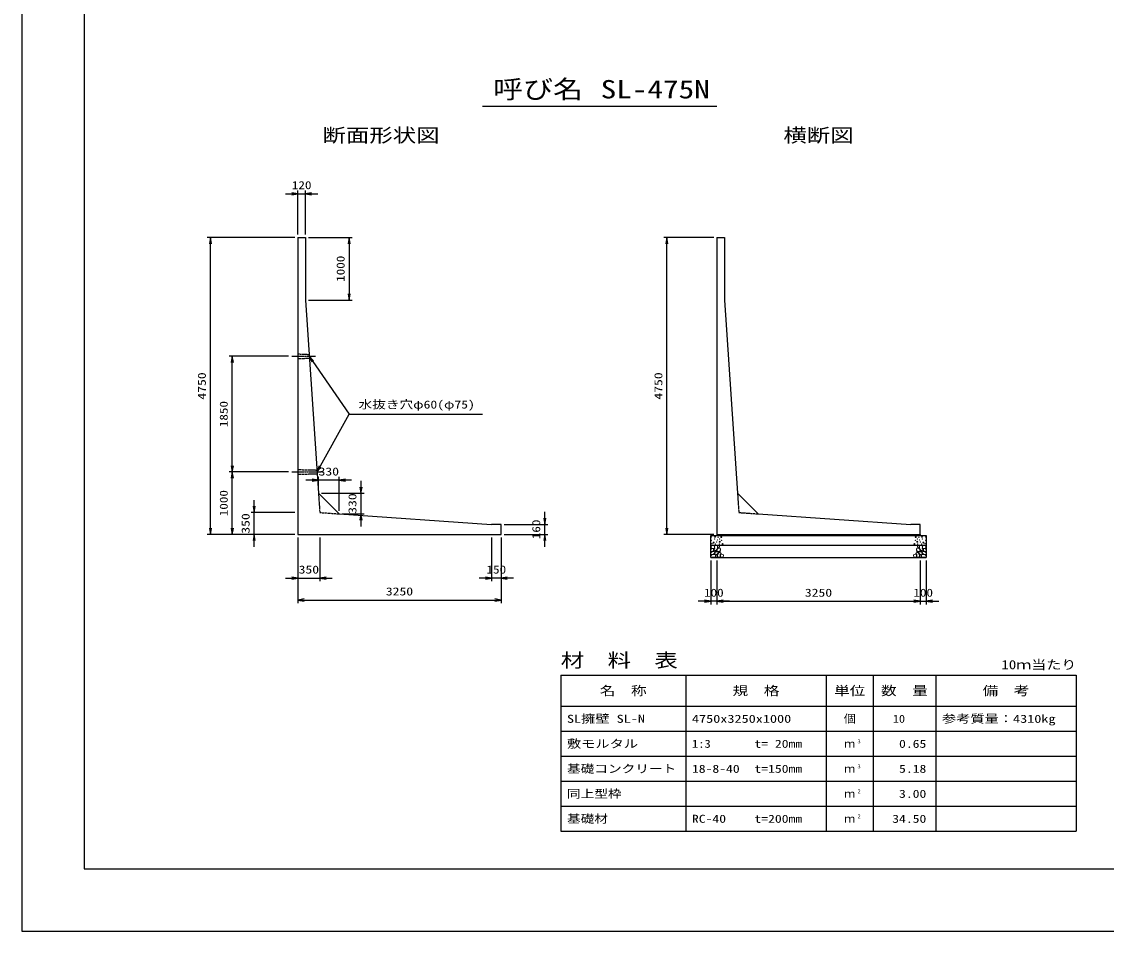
# Model space of a CAD drawing. Units: millimetres at full size. Extents: x 0 to 42050, y 0 to 29700.
# Drawn here: x 0 to 17355, y 0 to 14553 of the extents above; entities that cross this region are included whole.
import ezdxf
from ezdxf.enums import TextEntityAlignment as Align

# ---------------------------------------------------------------- set-up
doc = ezdxf.new("R2010")
doc.units = ezdxf.units.MM
doc.linetypes.add('CHAIN', pattern=[18.5, 12, -1.5, 3.5, -1.5])
doc.linetypes.add('DASHED_SPACED', pattern=[12, 6, -6])
for name, color, linetype, lineweight in [('D-BMK', 2, 'CHAIN', 25), ('D-DCR-HCHn', 4, 'Continuous', 9), ('D-MTR-FRAM', 7, 'Continuous', 25), ('D-MTR-LINE', 7, 'Continuous', 25), ('D-STR-DIM', 7, 'Continuous', 25), ('D-STR-STRn', 1, 'Continuous', 25), ('D-STR-TXT', 7, 'Continuous', 25), ('D-TTL', 2, 'Continuous', 25), ('D-TTL-TXT', 7, 'Continuous', 25)]:
    doc.layers.add(name, color=color, linetype=linetype, lineweight=lineweight)
doc.layers.add('D-MTR', color=7, linetype='Continuous')
doc.layers.add('D-MTR-TXT', color=7, linetype='Continuous')
doc.styles.add('ＭＳ ゴシック', font='')
doc.styles.get('ＭＳ ゴシック').set_extended_font_data('MS Gothic')

# ---------------------------------------------------------------- blocks, each defined once
blk = doc.blocks.new('open_arrow')
at = {"color": 0, "linetype": 'Continuous', "lineweight": -2}
blk.add_lwpolyline([(7.5, 1.25), (0, 0), (7.5, -1.25)], dxfattribs=at)

msp = doc.modelspace()

# ---------------------------------------------------------------- linework, layer by layer
at = {"layer": 'D-BMK'}
for p, q in [((4320, 9200), (4700.882, 9200)), ((4320, 7350), (4826.029, 7350))]:
    msp.add_line(p, q, dxfattribs=at)
at = {"layer": 'D-DCR-HCHn'}
for points in [[(11032.281, 6113.808), (11025.346, 6093.005), (11034.592, 6079.136), (11057.707, 6076.824), (11073.488, 6083.599), (11066.952, 6099.939), (11071.575, 6109.185), (11062.33, 6118.431), (11048.461, 6123.053)], [(11076.155, 6037.009), (11093.277, 6062.692), (11091.137, 6069.112), (11067.594, 6075.533), (11046.192, 6073.393), (11031.21, 6060.551), (11029.07, 6045.57), (11031.21, 6030.588), (11048.332, 6026.308)], [(11076.198, 6171.594), (11055.395, 6176.217), (11036.904, 6166.971), (11034.592, 6146.168), (11039.215, 6129.988), (11062.33, 6123.053), (11078.51, 6123.053), (11085.444, 6134.611), (11085.444, 6160.037)], [(11094.69, 6173.906), (11087.756, 6153.102), (11090.067, 6129.988), (11073.887, 6104.562), (11094.69, 6093.005), (11117.805, 6104.562), (11131.673, 6123.053), (11136.296, 6153.102), (11131.673, 6169.283), (11117.805, 6176.217)], [(11099.313, 6093.005), (11087.756, 6083.759), (11092.379, 6076.824), (11108.559, 6076.824), (11115.493, 6079.136), (11120.116, 6088.382), (11113.182, 6095.316)], [(11133.985, 6118.431), (11122.427, 6090.693), (11131.673, 6079.136), (11159.411, 6079.136), (11170.968, 6083.759), (11182.525, 6099.939), (11182.525, 6113.808), (11170.968, 6132.299), (11157.099, 6134.611)], [(11138.608, 6169.283), (11138.608, 6141.545), (11150.165, 6134.611), (11161.722, 6141.545), (11164.034, 6157.725), (11161.722, 6171.594), (11145.542, 6176.217)], [(11168.185, 6060.551), (11178.886, 6069.112), (11174.606, 6075.533), (11159.624, 6075.533), (11153.204, 6073.393), (11148.923, 6064.832), (11155.344, 6058.411)], [(14366.015, 6118.431), (14377.573, 6090.693), (14368.327, 6079.136), (14340.589, 6079.136), (14329.032, 6083.759), (14317.475, 6099.939), (14317.475, 6113.808), (14329.032, 6132.299), (14342.901, 6134.611)], [(14331.815, 6060.551), (14321.114, 6069.112), (14325.394, 6075.533), (14340.376, 6075.533), (14346.796, 6073.393), (14351.077, 6064.832), (14344.656, 6058.411)], [(14361.392, 6169.283), (14361.392, 6141.545), (14349.835, 6134.611), (14338.278, 6141.545), (14335.966, 6157.725), (14338.278, 6171.594), (14354.458, 6176.217)], [(14405.31, 6173.906), (14412.244, 6153.102), (14409.933, 6129.988), (14426.113, 6104.562), (14405.31, 6093.005), (14382.195, 6104.562), (14368.327, 6123.053), (14363.704, 6153.102), (14368.327, 6169.283), (14382.195, 6176.217)], [(14400.687, 6093.005), (14412.244, 6083.759), (14407.621, 6076.824), (14391.441, 6076.824), (14384.507, 6079.136), (14379.884, 6088.382), (14386.818, 6095.316)], [(14423.845, 6037.009), (14406.723, 6062.692), (14408.863, 6069.112), (14432.406, 6075.533), (14453.808, 6073.393), (14468.79, 6060.551), (14470.93, 6045.57), (14468.79, 6030.588), (14451.668, 6026.308)], [(14423.802, 6171.594), (14444.605, 6176.217), (14463.096, 6166.971), (14465.408, 6146.168), (14460.785, 6129.988), (14437.67, 6123.053), (14421.49, 6123.053), (14414.556, 6134.611), (14414.556, 6160.037)], [(14467.719, 6113.808), (14474.654, 6093.005), (14465.408, 6079.136), (14442.293, 6076.824), (14426.512, 6083.599), (14433.048, 6099.939), (14428.425, 6109.185), (14437.67, 6118.431), (14451.539, 6123.053)], [(11084.716, 5983.503), (11099.698, 5989.924), (11103.978, 6011.326), (11095.417, 6026.308), (11080.435, 6030.588), (11061.173, 6028.448), (11039.771, 6019.887), (11029.07, 6007.045), (11029.07, 5992.064), (11035.49, 5983.503), (11061.173, 5985.643)], [(11136.082, 6037.009), (11146.783, 6062.692), (11138.222, 6073.393), (11112.539, 6073.393), (11101.838, 6069.112), (11091.137, 6054.131), (11091.137, 6041.289), (11101.838, 6024.167), (11114.679, 6022.027)], [(11131.801, 5989.924), (11131.801, 6015.606), (11121.1, 6022.027), (11110.399, 6015.606), (11108.259, 6000.625), (11110.399, 5987.783), (11125.381, 5983.503)], [(11172.466, 5985.643), (11178.886, 6004.905), (11176.746, 6026.308), (11191.728, 6049.85), (11172.466, 6060.551), (11151.063, 6049.85), (11138.222, 6032.728), (11133.941, 6004.905), (11138.222, 5989.924), (11151.063, 5983.503)], [(11189.588, 5987.783), (11208.85, 5983.503), (11225.972, 5992.064), (11228.112, 6011.326), (11223.831, 6026.308), (11202.429, 6032.728), (11187.447, 6032.728), (11181.027, 6022.027), (11181.027, 5998.484)], [(14310.412, 5987.783), (14291.15, 5983.503), (14274.028, 5992.064), (14271.888, 6011.326), (14276.169, 6026.308), (14297.571, 6032.728), (14312.553, 6032.728), (14318.973, 6022.027), (14318.973, 5998.484)], [(14327.534, 5985.643), (14321.114, 6004.905), (14323.254, 6026.308), (14308.272, 6049.85), (14327.534, 6060.551), (14348.937, 6049.85), (14361.778, 6032.728), (14366.059, 6004.905), (14361.778, 5989.924), (14348.937, 5983.503)], [(14363.918, 6037.009), (14353.217, 6062.692), (14361.778, 6073.393), (14387.461, 6073.393), (14398.162, 6069.112), (14408.863, 6054.131), (14408.863, 6041.289), (14398.162, 6024.167), (14385.321, 6022.027)], [(14368.199, 5989.924), (14368.199, 6015.606), (14378.9, 6022.027), (14389.601, 6015.606), (14391.741, 6000.625), (14389.601, 5987.783), (14374.619, 5983.503)], [(14415.284, 5983.503), (14400.302, 5989.924), (14396.022, 6011.326), (14404.583, 6026.308), (14419.565, 6030.588), (14438.827, 6028.448), (14460.229, 6019.887), (14470.93, 6007.045), (14470.93, 5992.064), (14464.51, 5983.503), (14438.827, 5985.643)]]:
    msp.add_lwpolyline(points, close=True, dxfattribs=at)
for centre, radius in [((11035.727, 6307.43), 3), ((11036.869, 6253.919), 3), ((11087.292, 6275.761), 3), ((11093.964, 6311.655), 7.5), ((11132.857, 6262.723), 3), ((11144.403, 6305.014), 3), ((11167.638, 6278.106), 3), ((11193.974, 6307.67), 7.5), ((11201.654, 6255.19), 3), ((14298.346, 6255.19), 3), ((14306.026, 6307.67), 7.5), ((14332.362, 6278.106), 3), ((14355.597, 6305.014), 3), ((14367.143, 6262.723), 3), ((14406.036, 6311.655), 7.5), ((14412.708, 6275.761), 3), ((14463.131, 6253.919), 3), ((14464.273, 6307.43), 3), ((11047.509, 6199.892), 3), ((11071.97, 6219.003), 7.5), ((11098.125, 6195.822), 3), ((11118.9, 6228.648), 3), ((11163.422, 6195.32), 3), ((11170.213, 6232.843), 7.5), ((11215.905, 6195.97), 7.5), ((14284.095, 6195.97), 7.5), ((14329.787, 6232.843), 7.5), ((14336.578, 6195.32), 3), ((14381.1, 6228.648), 3), ((14401.875, 6195.822), 3), ((14428.03, 6219.003), 7.5), ((14452.491, 6199.892), 3)]:
    msp.add_circle(centre, radius, dxfattribs=at)
at = {"layer": 'D-MTR-FRAM'}
for p, q in [((8625, 4100), (16875, 4100)), ((8625, 4100), (8625, 1600)), ((16875, 4100), (16875, 1600)), ((8625, 1600), (16875, 1600))]:
    msp.add_line(p, q, dxfattribs=at)
at = {"layer": 'D-MTR-LINE'}
for p, q in [((10625, 4100), (10625, 1600)), ((12875, 4100), (12875, 1600)), ((13625, 4100), (13625, 1600)), ((14625, 4100), (14625, 1600)), ((8625, 3600), (16875, 3600)), ((8625, 3200), (16875, 3200)), ((8625, 2800), (16875, 2800)), ((8625, 2400), (16875, 2400)), ((8625, 2000), (16875, 2000))]:
    msp.add_line(p, q, dxfattribs=at)
at = {"layer": 'D-STR-DIM'}
for p, q in [((4420, 11150), (4420, 11850)), ((4540, 11150), (4540, 11850)), ((4220, 11800), (4740, 11800)), ((4370, 11100), (2970, 11100)), ((3020, 6350), (3020, 11100)), ((4590, 11100), (5290, 11100)), ((5240, 11100), (5240, 10100)), ((11075, 11100), (10275, 11100)), ((10325, 6350), (10325, 11100)), ((4590, 10100), (5290, 10100)), ((4270, 9200), (3320, 9200)), ((3370, 7350), (3370, 9200)), ((4270, 7350), (3320, 7350)), ((4270, 7350), (3320, 7350)), ((3370, 6350), (3370, 7350)), ((5279.121, 7218.643), (4549.121, 7218.643)), ((4749.121, 7058.643), (4749.121, 7268.643)), ((5079.121, 6728.643), (5079.121, 7268.643)), ((5429.121, 7208.643), (5429.121, 6478.643)), ((4799.121, 7008.643), (5479.121, 7008.643)), ((3720, 6150), (3720, 6900)), ((4370, 6700), (3670, 6700)), ((5129.121, 6678.643), (5479.121, 6678.643)), ((8370, 6150), (8370, 6710)), ((7720, 6510), (8420, 6510)), ((4370, 6350), (2970, 6350)), ((4370, 6350), (3320, 6350)), ((4370, 6350), (3670, 6350)), ((4420, 6300), (4420, 5600)), ((4420, 6300), (4420, 5250)), ((4770, 6300), (4770, 5600)), ((7520, 6300), (7520, 5600)), ((7670, 6300), (7670, 5250)), ((7670, 6300), (7670, 5600)), ((7720, 6350), (8420, 6350)), ((11075, 6350), (10275, 6350)), ((11025, 5930), (11025, 5230)), ((11125, 5930), (11125, 5230)), ((11125, 5930), (11125, 5230)), ((14375, 5930), (14375, 5230)), ((14375, 5930), (14375, 5230)), ((14475, 5930), (14475, 5230)), ((4220, 5650), (4970, 5650)), ((7870, 5650), (7320, 5650)), ((4420, 5300), (7670, 5300)), ((11325, 5280), (10825, 5280)), ((11125, 5280), (14375, 5280)), ((14175, 5280), (14675, 5280))]:
    msp.add_line(p, q, dxfattribs=at)
at = {"layer": 'D-STR-STRn'}
for p, q in [((4420, 11100), (4420, 6350)), ((4420, 11100), (4540, 11100)), ((4540, 11100), (4540, 10100)), ((11125, 11100), (11125, 6350)), ((11125, 11100), (11245, 11100)), ((11245, 11100), (11245, 10100)), ((4540, 10100), (4749.121, 7008.643)), ((11245, 10100), (11454.121, 7008.643)), ((5079.121, 6678.643), (4749.121, 7008.643)), ((11784.121, 6678.643), (11454.121, 7008.643)), ((5079.121, 6678.643), (7520, 6510)), ((11784.121, 6678.643), (14225, 6510)), ((7670, 6510), (7520, 6510)), ((7670, 6350), (7670, 6510)), ((14375, 6510), (14225, 6510)), ((14375, 6350), (14375, 6510)), ((4420, 6350), (7670, 6350)), ((11025, 5980), (11025, 6330)), ((11025, 6330), (14475, 6330)), ((11125, 6350), (14375, 6350)), ((11125, 6350), (11125, 6330)), ((14375, 6350), (14375, 6330)), ((14475, 6330), (14475, 5980)), ((11025, 6180), (14475, 6180)), ((11025, 5980), (14475, 5980))]:
    msp.add_line(p, q, dxfattribs=at)
at = {"layer": 'D-STR-STRn', "linetype": 'DASHED_SPACED'}
for p, q in [((4420, 9237.5), (4598.853, 9230)), ((4420, 9162.5), (4602.912, 9170)), ((4420, 7387.5), (4724, 7380)), ((4420, 7312.5), (4728.059, 7320))]:
    msp.add_line(p, q, dxfattribs=at)
at = {"layer": 'D-STR-STRn', "color": 2, "linetype": 'DASHED_SPACED'}
for p, q in [((4749.121, 7008.643), (4770, 6700)), ((11454.121, 7008.643), (11475, 6700)), ((4770, 6700), (5079.121, 6678.643)), ((11475, 6700), (11784.121, 6678.643))]:
    msp.add_line(p, q, dxfattribs=at)
at = {"layer": 'D-STR-TXT'}
msp.add_line((4726.029, 7350), (5240, 8275), dxfattribs=at)
msp.add_lwpolyline([(4600.882, 9200), (5240, 8275), (5340, 8275), (7372.741, 8275)], dxfattribs=at)
at = {"layer": 'D-TTL'}
for points in [[(0, 0), (42050, 0), (42050, 29700), (0, 29700)], [(1000, 1000), (41050, 1000), (41050, 28700), (1000, 28700)]]:
    msp.add_lwpolyline(points, close=True, dxfattribs=at)
at = {"layer": 'D-TTL-TXT'}
msp.add_line((7375, 13200), (11125, 13200), dxfattribs=at)

# ---------------------------------------------------------------- block references
at = {"layer": 'D-STR-DIM', "xscale": 13.3, "yscale": 13.3}
for p, rotation in [((4420, 11800), 180), ((3020, 11100), 270), ((5240, 11100), 270), ((10325, 11100), 270), ((5240, 10100), 90), ((3370, 9200), 270), ((3370, 7350), 90), ((3370, 7350), 270), ((4749.121, 7218.643), 180), ((5429.121, 7008.643), 90), ((3720, 6700), 90), ((5429.121, 6678.643), 270), ((8370, 6510), 90), ((3020, 6350), 90), ((3370, 6350), 90), ((10325, 6350), 90), ((3720, 6350), 270), ((8370, 6350), 270), ((4420, 5650), 180), ((7520, 5650), 180), ((7670, 5300), 180), ((11025, 5280), 180), ((14375, 5280), 180), ((14375, 5280), 180)]:
    msp.add_blockref('open_arrow', p, dxfattribs=dict(at, rotation=rotation))
for p in [(4540, 11800), (5079.121, 7218.643), (4770, 5650), (7670, 5650), (4420, 5300), (11125, 5280), (11125, 5280), (14475, 5280)]:
    msp.add_blockref('open_arrow', p, dxfattribs=at)
at = {"layer": 'D-STR-TXT', "xscale": 13.3, "yscale": 13.3}
for p, rotation in [((4600.882, 9200), 304.6), ((4726.029, 7350), 60.9)]:
    msp.add_blockref('open_arrow', p, dxfattribs=dict(at, rotation=rotation))

# ---------------------------------------------------------------- texts
at = {"layer": 'D-MTR', "style": 'ＭＳ ゴシック', "width": 1.25}
msp.add_text('材\u3000料\u3000表', height=219.9, dxfattribs=at).set_placement((8625, 4160), align=Align.BOTTOM_LEFT)
at = {"layer": 'D-MTR', "style": 'ＭＳ ゴシック', "width": 1.2}
msp.add_text('10ｍ当たり', height=146.6, dxfattribs=at).set_placement((16875, 4148.333), align=Align.BOTTOM_RIGHT)
at = {"layer": 'D-MTR-TXT', "style": 'ＭＳ ゴシック'}
for s, height, width, p in [('名\u3000称', 146.6, 1.25, (9625, 3850)), ('規\u3000格', 146.6, 1.25, (11750, 3850)), ('単位', 146.6, 1.25, (13250, 3850)), ('数\u3000量', 146.6, 1.25, (14125, 3850)), ('備\u3000考', 146.6, 1.25, (15750, 3850)), ('個', 128.3, 1.1, (13250, 3400))]:
    msp.add_text(s, height=height, dxfattribs=dict(at, width=width)).set_placement(p, align=Align.MIDDLE_CENTER)
for s, width, p in [('SL擁壁 SL-N', 1.3, (8725, 3400)), ('参考質量：4310kg', 1.3, (14725, 3400)), ('4750x3250x1000', 1.3, (10725, 3400)), ('敷モルタル', 1.3, (8725, 3000)), ('1:3', 1.15, (10725, 3000)), ('t= 20mm', 1.25, (11725, 3000)), ('基礎コンクリート', 1.25, (8725, 2600)), ('18-8-40', 1.25, (10725, 2600)), ('t=150mm', 1.25, (11725, 2600)), ('同上型枠', 1.25, (8725, 2200)), ('基礎材', 1.25, (8725, 1800)), ('RC-40', 1.25, (10725, 1800)), ('t=200mm', 1.25, (11725, 1800))]:
    msp.add_text(s, height=128.3, dxfattribs=dict(at, width=width)).set_placement(p, align=Align.MIDDLE_LEFT)
for s, width, p in [('10', 1.1, (14133.883, 3400)), ('0.65', 1.25, (14475, 3000)), ('5.18', 1.25, (14475, 2600)), ('3.00', 1.25, (14475, 2200)), ('34.50', 1.25, (14475, 1800))]:
    msp.add_text(s, height=128.3, dxfattribs=dict(at, width=width)).set_placement(p, align=Align.MIDDLE_RIGHT)
for p in [(13250, 3000), (13250, 2600), (13250, 2200), (13250, 1800)]:
    msp.add_text('ｍ', height=128.3, dxfattribs=at).set_placement(p, align=Align.MIDDLE_CENTER)
at = {"layer": 'D-MTR-TXT', "style": 'ＭＳ ゴシック', "width": 1.15}
for s, p in [('3', (13375, 2988.333)), ('3', (13375, 2588.333)), ('2', (13375, 2188.333)), ('2', (13375, 1788.333))]:
    msp.add_text(s, height=64.15, dxfattribs=at).set_placement(p, align=Align.BOTTOM_LEFT)
at = {"layer": 'D-STR-DIM', "style": 'ＭＳ ゴシック'}
for s, width, p in [('120', 1.2, (4480, 11937.5)), ('330', 1.25, (4914.121, 7356.143)), ('350', 1.25, (4595, 5787.5)), ('150', 1.2, (7595, 5787.5)), ('3250', 1.25, (6045, 5437.5)), ('100', 1.2, (11075, 5417.5)), ('3250', 1.25, (12750, 5417.5)), ('100', 1.2, (14425, 5417.5))]:
    msp.add_text(s, height=128.3, dxfattribs=dict(at, width=width)).set_placement(p, align=Align.MIDDLE_CENTER)
for s, width, p in [('1000', 1.2, (5102.5, 10600)), ('4750', 1.25, (2882.5, 8725)), ('4750', 1.25, (10187.5, 8725)), ('1850', 1.2, (3232.5, 8275)), ('1000', 1.2, (3232.5, 6850)), ('330', 1.25, (5291.621, 6843.643)), ('350', 1.25, (3582.5, 6525)), ('160', 1.2, (8232.5, 6430))]:
    msp.add_text(s, height=128.3, rotation=90, dxfattribs=dict(at, width=width)).set_placement(p, align=Align.MIDDLE_CENTER)
at = {"layer": 'D-STR-TXT', "style": 'ＭＳ ゴシック', "width": 1.25}
msp.add_text('水抜き穴φ60(φ75)', height=128.3, dxfattribs=at).set_placement((5390, 8325), align=Align.BOTTOM_LEFT)
at = {"layer": 'D-TTL-TXT', "style": 'ＭＳ ゴシック'}
for s, height, width, p in [('呼び名', 293.3, 1.2, (8262.5, 13237.5)), ('SL-475N', 293.3, 1.25, (10137.5, 13237.5)), ('断面形状図', 219.9, 1.25, (5750, 12560)), ('横断図', 219.9, 1.25, (12750, 12560))]:
    msp.add_text(s, height=height, dxfattribs=dict(at, width=width)).set_placement(p, align=Align.BOTTOM_CENTER)

doc.saveas('drawing.dxf')
